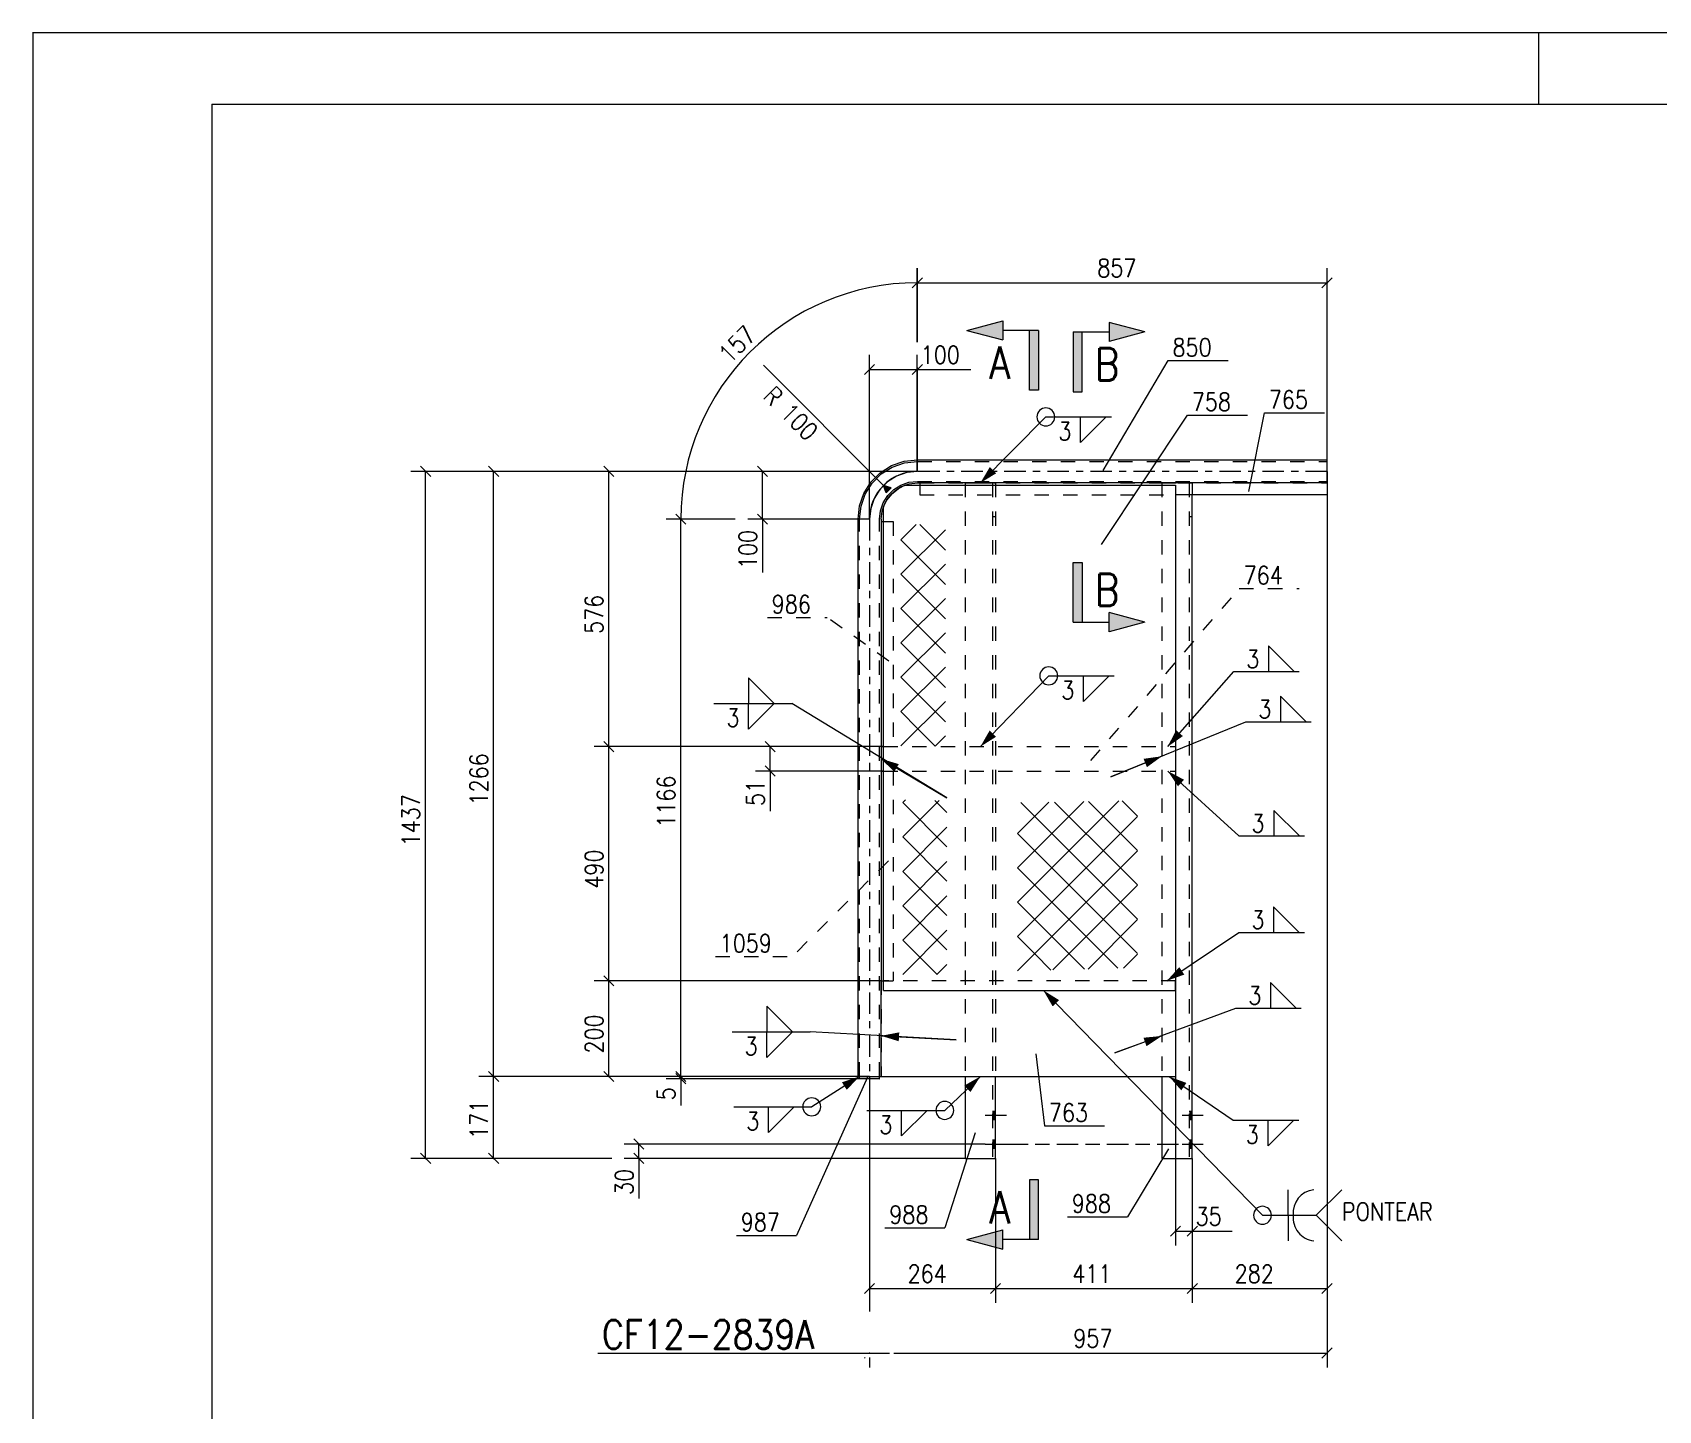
# Model space of a CAD drawing. Header units: millimetres. Extents: x 2 to 846, y 5 to 599.
# Drawn here: x 5 to 231.7, y 406.8 to 599 of the extents above; entities that cross this region are included whole.
import ezdxf

# ---------------------------------------------------------------- set-up
doc = ezdxf.new("R2010")
doc.units = ezdxf.units.MM
for name, pattern in [('XKITLINE00', [0]), ('XKITLINE02', [4, 2, -2]), ('XKITLINE03', [6, 3, -1, 1, -1]), ('XKITLINE06', [7, 3, -1, 2, -1])]:
    doc.linetypes.add(name, pattern=pattern)
for name, color, linetype, lineweight in [('Corte', 7, 'Continuous', 0), ('Cota', 4, 'Continuous', 0), ('Marca da peça', 2, 'Continuous', 0), ('Objeto gráfico', 3, 'Continuous', 0), ('Outro tipo de objeto', 7, 'Continuous', 0), ('Parafuso', 3, 'Continuous', 0), ('Peça', 2, 'Continuous', 0), ('Solda', 1, 'Continuous', 0), ('Texto', 7, 'Continuous', 0)]:
    doc.layers.add(name, color=color, linetype=linetype, lineweight=lineweight)
doc.styles.add('ROMANS', font='ROMANS__.TTF')
doc.styles.add('SIMPLEX', font='SIMPLEX_.TTF')

# ---------------------------------------------------------------- blocks, each defined once
blk = doc.blocks.new('*A1')
at = {"layer": 'Peça', "color": 4, "linetype": 'XKITLINE00', "lineweight": 0}
for p, q in [((121.91, 536.29), (123.22, 537.6)), ((123.22, 537.6), (124.79, 538.59)), ((124.79, 538.59), (126.54, 539.2)), ((126.54, 539.2), (128.39, 539.4)), ((128.39, 539.4), (185.51, 539.4)), ((185.51, 536.18), (185.51, 539.4)), ((120.93, 534.72), (121.91, 536.29)), ((125.23, 535.08), (126.19, 535.68)), ((126.19, 535.68), (127.26, 536.06)), ((127.26, 536.06), (128.39, 536.18)), ((128.39, 536.18), (128.72, 536.18)), ((120.11, 531.13), (120.32, 532.97)), ((120.32, 532.97), (120.93, 534.72)), ((123.46, 532.25), (123.83, 533.32)), ((123.83, 533.32), (124.43, 534.28)), ((124.43, 534.28), (125.23, 535.08)), ((120.11, 453.4), (120.11, 531.13)), ((123.33, 531.13), (123.46, 532.25)), ((123.33, 531.13), (123.33, 530.79)), ((120.11, 453.4), (123.33, 453.4))]:
    blk.add_line(p, q, dxfattribs=at)
at = {"layer": 'Peça', "color": 7, "linetype": 'XKITLINE02', "lineweight": 0}
for p, q in [((122.08, 536.15), (123.36, 537.43)), ((123.36, 537.43), (124.89, 538.39)), ((124.89, 538.39), (126.59, 538.99)), ((126.59, 538.99), (128.39, 539.19)), ((128.39, 539.19), (185.51, 539.19)), ((121.12, 534.63), (122.08, 536.15)), ((124.26, 534.42), (125.1, 535.25)), ((125.1, 535.25), (126.1, 535.88)), ((126.1, 535.88), (127.21, 536.27)), ((127.21, 536.27), (128.39, 536.4)), ((128.39, 536.4), (185.51, 536.4)), ((128.72, 536.18), (185.51, 536.18)), ((120.33, 531.13), (120.53, 532.92)), ((120.53, 532.92), (121.12, 534.63)), ((123.24, 532.3), (123.63, 533.42)), ((123.63, 533.42), (124.26, 534.42)), ((120.33, 453.4), (120.33, 531.13)), ((123.11, 531.13), (123.24, 532.3)), ((123.11, 453.4), (123.11, 531.13)), ((123.33, 530.79), (123.33, 453.4))]:
    blk.add_line(p, q, dxfattribs=at)
at = {"layer": 'Peça', "color": 7, "linetype": 'XKITLINE03', "lineweight": 0}
for p, q in [((126.9, 537.63), (125.49, 537.13)), ((128.39, 537.79), (126.9, 537.63)), ((185.51, 537.79), (128.39, 537.79)), ((123.17, 535.28), (122.38, 534.02)), ((124.23, 536.34), (123.17, 535.28)), ((125.49, 537.13), (124.23, 536.34)), ((122.38, 534.02), (121.89, 532.61)), ((121.89, 532.61), (121.72, 531.13)), ((121.72, 531.13), (121.72, 453.4))]:
    blk.add_line(p, q, dxfattribs=at)
blk = doc.blocks.new('*A2')
at = {"layer": 'Peça', "color": 7, "linetype": 'XKITLINE02', "lineweight": 0}
for p, q in [((135.05, 536.18), (139.29, 536.18)), ((135.05, 536.18), (135.05, 453.4)), ((138.86, 536.18), (138.86, 441.98)), ((139.29, 536.18), (139.29, 453.4)), ((138.86, 531.52), (139.29, 531.52))]:
    blk.add_line(p, q, dxfattribs=at)
at = {"layer": 'Peça', "color": 4, "linetype": 'XKITLINE00', "lineweight": 0}
for p, q in [((135.05, 453.4), (135.05, 441.98)), ((139.29, 441.98), (139.29, 453.4)), ((135.05, 441.98), (139.29, 441.98))]:
    blk.add_line(p, q, dxfattribs=at)
blk = doc.blocks.new('*A3')
at = {"layer": 'Peça', "color": 4, "linetype": 'XKITLINE00', "lineweight": 0}
for p, q in [((185.51, 536.18), (128.72, 536.18)), ((128.72, 536.18), (128.72, 535.85)), ((185.51, 536.18), (185.51, 534.52)), ((185.51, 534.52), (164.39, 534.52))]:
    blk.add_line(p, q, dxfattribs=at)
at = {"layer": 'Peça', "color": 7, "linetype": 'XKITLINE02', "lineweight": 0}
for p, q in [((128.72, 535.85), (128.72, 534.52)), ((128.72, 534.52), (164.39, 534.52))]:
    blk.add_line(p, q, dxfattribs=at)
blk = doc.blocks.new('*A4')
at = {"layer": 'Peça', "color": 4, "linetype": 'XKITLINE00', "lineweight": 0}
for p, q in [((123.33, 499.4), (123.66, 499.4)), ((123.33, 499.4), (123.33, 496)), ((123.33, 496), (123.66, 496))]:
    blk.add_line(p, q, dxfattribs=at)
at = {"layer": 'Peça', "color": 7, "linetype": 'XKITLINE02', "lineweight": 0}
for p, q in [((123.66, 499.4), (164.39, 499.4)), ((164.39, 499.4), (164.39, 496)), ((123.66, 496), (164.39, 496))]:
    blk.add_line(p, q, dxfattribs=at)
blk = doc.blocks.new('*A5')
at = {"layer": 'Peça', "color": 4, "linetype": 'XKITLINE00', "lineweight": 0}
for p, q in [((125.69, 535.37), (124.83, 534.68)), ((126.67, 535.85), (125.69, 535.37)), ((126.67, 535.85), (164.39, 535.85)), ((164.39, 535.85), (164.39, 465.4)), ((123.66, 532.84), (124.15, 533.83)), ((123.66, 465.4), (123.66, 532.84)), ((124.83, 534.68), (124.15, 533.83)), ((123.66, 465.4), (164.39, 465.4))]:
    blk.add_line(p, q, dxfattribs=at)
at = {"layer": 'Peça', "color": 7, "linetype": 'XKITLINE02', "lineweight": 0}
for p, q in [((124.83, 534.68), (125.69, 535.37)), ((124.15, 533.83), (124.83, 534.68))]:
    blk.add_line(p, q, dxfattribs=at)
blk = doc.blocks.new('*A6')
at = {"layer": 'Peça', "color": 4, "linetype": 'XKITLINE00', "lineweight": 0}
for p, q in [((123.33, 466.74), (123.66, 466.74)), ((123.33, 453.4), (123.33, 466.74)), ((164.39, 465.4), (164.39, 453.4)), ((123.33, 453.4), (164.39, 453.4))]:
    blk.add_line(p, q, dxfattribs=at)
at = {"layer": 'Peça', "color": 7, "linetype": 'XKITLINE02', "lineweight": 0}
for p, q in [((164.39, 466.74), (123.66, 466.74)), ((164.39, 465.4), (164.39, 466.74))]:
    blk.add_line(p, q, dxfattribs=at)
blk = doc.blocks.new('*A7')
at = {"layer": 'Peça', "color": 4, "linetype": 'XKITLINE00', "lineweight": 0}
for p, q in [((123.33, 530.79), (123.66, 530.79)), ((123.33, 530.79), (123.33, 499.4)), ((123.33, 499.4), (123.66, 499.4))]:
    blk.add_line(p, q, dxfattribs=at)
at = {"layer": 'Peça', "color": 7, "linetype": 'XKITLINE02', "lineweight": 0}
for p, q in [((123.66, 530.79), (125, 530.79)), ((125, 530.79), (125, 499.4)), ((123.66, 499.4), (125, 499.4))]:
    blk.add_line(p, q, dxfattribs=at)
blk = doc.blocks.new('*A8')
at = {"layer": 'Peça', "color": 4, "linetype": 'XKITLINE00', "lineweight": 0}
for p, q in [((123.33, 496), (123.66, 496)), ((123.33, 496), (123.33, 466.74)), ((123.33, 466.74), (123.66, 466.74))]:
    blk.add_line(p, q, dxfattribs=at)
at = {"layer": 'Peça', "color": 7, "linetype": 'XKITLINE02', "lineweight": 0}
for p, q in [((123.66, 496), (125, 496)), ((125, 496), (125, 466.74)), ((123.66, 466.74), (125, 466.74))]:
    blk.add_line(p, q, dxfattribs=at)
blk = doc.blocks.new('*A9')
at = {"layer": 'Peça', "color": 4, "linetype": 'XKITLINE00', "lineweight": 0}
for p, q in [((120.32, 453.09), (120.32, 453.4)), ((123.07, 453.09), (120.32, 453.09)), ((121.72, 453.4), (121.72, 453.09)), ((123.12, 453.09), (123.07, 453.09)), ((123.12, 453.09), (123.12, 453.4))]:
    blk.add_line(p, q, dxfattribs=at)
at = {"layer": 'Peça', "color": 7, "linetype": 'XKITLINE02', "lineweight": 0}
for p, q in [((120.32, 453.4), (123.12, 453.4)), ((123.07, 453.09), (123.12, 453.09))]:
    blk.add_line(p, q, dxfattribs=at)
blk = doc.blocks.new('*A10')
at = {"layer": 'Parafuso'}
for points in [[(166.72, 447.38), (166.3, 447.38), (166.3, 448.58), (166.72, 448.58)], [(166.72, 443.38), (166.3, 443.38), (166.3, 444.58), (166.72, 444.58)]]:
    blk.add_hatch(color=7, dxfattribs=at).paths.add_polyline_path(points, flags=17)
at = {"layer": 'Parafuso', "color": 7, "linetype": 'XKITLINE00', "lineweight": 0}
for p, q in [((165.29, 447.98), (168.26, 447.98)), ((166.3, 448.58), (166.72, 448.58)), ((166.3, 447.38), (166.72, 447.38)), ((166.3, 444.58), (166.72, 444.58)), ((165.29, 443.98), (168.26, 443.98)), ((166.3, 443.38), (166.72, 443.38))]:
    blk.add_line(p, q, dxfattribs=at)
blk = doc.blocks.new('*A11')
at = {"layer": 'Peça', "color": 7, "linetype": 'XKITLINE02', "lineweight": 0}
for p, q in [((162.49, 536.18), (166.72, 536.18)), ((162.49, 536.18), (162.49, 453.4)), ((166.3, 536.18), (166.3, 441.98)), ((166.72, 536.18), (166.72, 534.52)), ((166.3, 531.52), (166.72, 531.52))]:
    blk.add_line(p, q, dxfattribs=at)
at = {"layer": 'Peça', "color": 4, "linetype": 'XKITLINE00', "lineweight": 0}
for p, q in [((166.72, 441.98), (166.72, 534.52)), ((162.49, 453.4), (162.49, 441.98)), ((162.49, 441.98), (166.72, 441.98))]:
    blk.add_line(p, q, dxfattribs=at)
blk = doc.blocks.new('*A12')
at = {"layer": 'Parafuso'}
for points in [[(139.29, 447.38), (138.86, 447.38), (138.86, 448.58), (139.29, 448.58)], [(139.29, 443.38), (138.86, 443.38), (138.86, 444.58), (139.29, 444.58)]]:
    blk.add_hatch(color=7, dxfattribs=at).paths.add_polyline_path(points, flags=17)
at = {"layer": 'Parafuso', "color": 7, "linetype": 'XKITLINE00', "lineweight": 0}
for p, q in [((137.86, 447.98), (140.82, 447.98)), ((138.86, 448.58), (139.29, 448.58)), ((138.86, 447.38), (139.29, 447.38)), ((138.86, 444.58), (139.29, 444.58)), ((137.86, 443.98), (140.82, 443.98)), ((138.86, 443.38), (139.29, 443.38))]:
    blk.add_line(p, q, dxfattribs=at)
blk = doc.blocks.new('*A48')
at = {"layer": 'Objeto gráfico', "color": 7, "linetype": 'XKITLINE06', "lineweight": 0}
blk.add_line((140.82, 443.98), (165.29, 443.98), dxfattribs=at)
blk = doc.blocks.new('*A49')
at = {"layer": 'Objeto gráfico', "color": 2, "linetype": 'XKITLINE00', "lineweight": 0}
for p, q in [((126.08, 528.24), (128.24, 530.4)), ((126.08, 523.45), (132.29, 529.66)), ((132.29, 526.81), (128.72, 530.38)), ((132.29, 522.02), (126.08, 528.24)), ((126.08, 518.66), (132.29, 524.87)), ((132.29, 517.23), (126.08, 523.45)), ((126.08, 513.87), (132.29, 520.08)), ((132.29, 512.44), (126.08, 518.66)), ((126.08, 509.08), (132.29, 515.29)), ((132.29, 507.65), (126.08, 513.87)), ((126.08, 504.29), (132.29, 510.5)), ((130.87, 504.29), (126.08, 509.08)), ((126.08, 499.5), (132.29, 505.71)), ((128.47, 501.89), (126.08, 504.29)), ((132.29, 502.86), (130.87, 504.29)), ((130.89, 499.48), (128.47, 501.89)), ((126.08, 499.5), (126.08, 499.5)), ((126.08, 499.5), (126.08, 499.5)), ((126.08, 499.5), (126.08, 499.5)), ((130.85, 499.48), (132.29, 500.92))]:
    blk.add_line(p, q, dxfattribs=at)
blk = doc.blocks.new('*A50')
at = {"layer": 'Objeto gráfico', "color": 2, "linetype": 'XKITLINE00', "lineweight": 0}
for p, q in [((142.35, 477.7), (156.48, 491.82)), ((142.35, 482.48), (151.61, 491.74)), ((142.35, 487.27), (146.74, 491.66)), ((154.33, 480.09), (142.82, 491.6)), ((156.72, 482.48), (147.53, 491.68)), ((159.08, 484.91), (152.24, 491.75)), ((159.08, 489.7), (156.95, 491.83)), ((142.35, 472.91), (159.08, 489.64)), ((151.93, 477.7), (142.35, 487.27)), ((142.35, 468.12), (159.08, 484.85)), ((149.54, 475.3), (142.35, 482.48)), ((159.08, 480.12), (156.72, 482.48)), ((147.27, 468.25), (159.08, 480.06)), ((159.08, 475.33), (154.33, 480.09)), ((147.14, 472.91), (142.35, 477.7)), ((159.08, 470.54), (151.93, 477.7)), ((156.35, 468.49), (149.54, 475.3)), ((152.19, 468.38), (159.08, 475.27)), ((144.75, 470.51), (142.35, 472.91)), ((151.69, 468.36), (147.14, 472.91)), ((147.02, 468.24), (144.75, 470.51)), ((157.11, 468.51), (159.08, 470.48))]:
    blk.add_line(p, q, dxfattribs=at)
blk = doc.blocks.new('*A51')
at = {"layer": 'Objeto gráfico', "color": 2, "linetype": 'XKITLINE00', "lineweight": 0}
for p, q in [((126.34, 491.59), (126.71, 491.96)), ((126.34, 486.8), (131.44, 491.9)), ((132.51, 485.42), (126.34, 491.59)), ((132.51, 490.21), (130.81, 491.91)), ((126.34, 482.01), (132.51, 488.18)), ((132.51, 480.63), (126.34, 486.8)), ((126.34, 477.22), (132.51, 483.39)), ((132.51, 475.84), (126.34, 482.01)), ((126.34, 472.43), (132.51, 478.6)), ((131.13, 472.43), (126.34, 477.22)), ((126.34, 467.64), (132.51, 473.81)), ((128.73, 470.03), (126.34, 472.43)), ((132.51, 471.05), (131.13, 472.43)), ((131.15, 467.62), (128.73, 470.03)), ((131.11, 467.62), (132.51, 469.02))]:
    blk.add_line(p, q, dxfattribs=at)
blk = doc.blocks.new('*A64')
at = {"layer": 'Cota', "color": 7, "linetype": 'XKITLINE00', "lineweight": 0}
for p, q in [((164.39, 453.4), (164.39, 429.83)), ((166.72, 441.98), (166.72, 429.83)), ((165.09, 432.54), (163.68, 431.13)), ((164.39, 431.83), (166.72, 431.83)), ((167.43, 432.54), (166.01, 431.13)), ((166.72, 431.83), (172.3, 431.83)), ((166.72, 431.83), (172.3, 431.83))]:
    blk.add_line(p, q, dxfattribs=at)
at = {"layer": 'Cota', "color": 3}
for p in [(164.39, 431.83), (166.72, 431.83)]:
    blk.add_point(p, dxfattribs=at)
at = {"layer": 'Cota', "color": 3, "style": 'SIMPLEX', "width": 0.85}
blk.add_text('35', height=2.5, dxfattribs=at).set_placement((167.19, 432.63))
blk = doc.blocks.new('*A65')
at = {"layer": 'Cota', "color": 7, "linetype": 'XKITLINE00', "lineweight": 0}
for p, q in [((121.72, 453.4), (121.72, 421.83)), ((139.29, 441.98), (139.29, 421.83)), ((122.42, 424.54), (121.01, 423.13)), ((139.99, 424.54), (138.58, 423.13)), ((121.72, 423.83), (139.29, 423.83))]:
    blk.add_line(p, q, dxfattribs=at)
at = {"layer": 'Cota', "color": 3}
for p in [(121.72, 423.83), (139.29, 423.83)]:
    blk.add_point(p, dxfattribs=at)
at = {"layer": 'Cota', "color": 3, "style": 'SIMPLEX', "width": 0.85}
blk.add_text('264', height=2.5, dxfattribs=at).set_placement((127.02, 424.63))
blk = doc.blocks.new('*A66')
at = {"layer": 'Cota', "color": 7, "linetype": 'XKITLINE00', "lineweight": 0}
for p, q in [((185.51, 537.79), (185.51, 421.83)), ((166.72, 441.98), (166.72, 435.63)), ((166.72, 432.13), (166.72, 421.83)), ((167.43, 424.54), (166.01, 423.13)), ((186.22, 424.54), (184.8, 423.13)), ((166.72, 423.83), (185.51, 423.83))]:
    blk.add_line(p, q, dxfattribs=at)
at = {"layer": 'Cota', "color": 3}
for p in [(166.72, 423.83), (185.51, 423.83)]:
    blk.add_point(p, dxfattribs=at)
at = {"layer": 'Cota', "color": 3, "style": 'SIMPLEX', "width": 0.85}
blk.add_text('282', height=2.5, dxfattribs=at).set_placement((172.63, 424.63))
blk = doc.blocks.new('*A67')
at = {"layer": 'Cota', "color": 7, "linetype": 'XKITLINE00', "lineweight": 0}
for p, q in [((185.51, 537.79), (185.51, 412.82)), ((121.72, 453.4), (121.72, 420.62)), ((186.22, 415.53), (184.8, 414.12)), ((121.11, 414.22), (121.01, 414.12)), ((121.72, 414.22), (121.72, 412.82)), ((125.09, 414.82), (185.51, 414.82))]:
    blk.add_line(p, q, dxfattribs=at)
at = {"layer": 'Cota', "color": 3}
for p in [(121.72, 414.82), (185.51, 414.82)]:
    blk.add_point(p, dxfattribs=at)
at = {"layer": 'Cota', "color": 3, "style": 'SIMPLEX', "width": 0.85}
blk.add_text('957', height=2.5, dxfattribs=at).set_placement((150.13, 415.62))
blk = doc.blocks.new('*A68')
at = {"layer": 'Cota', "color": 7, "linetype": 'XKITLINE00', "lineweight": 0}
for p, q in [((88.85, 444.69), (90.26, 443.28)), ((137.86, 443.98), (87.51, 443.98)), ((88.85, 442.69), (90.26, 441.28)), ((89.56, 441.98), (89.56, 443.98)), ((135.05, 441.98), (87.51, 441.98)), ((89.56, 441.98), (89.56, 436.4)), ((89.56, 441.98), (89.56, 436.4))]:
    blk.add_line(p, q, dxfattribs=at)
at = {"layer": 'Cota', "color": 3}
for p in [(89.56, 443.98), (89.56, 441.98)]:
    blk.add_point(p, dxfattribs=at)
at = {"layer": 'Cota', "color": 3, "style": 'SIMPLEX', "width": 0.85}
blk.add_text('30', height=2.5, rotation=90.0002, dxfattribs=at).set_placement((88.76, 436.87))
blk = doc.blocks.new('*A69')
at = {"layer": 'Cota', "color": 7, "linetype": 'XKITLINE00', "lineweight": 0}
for p, q in [((128.39, 537.79), (83.31, 537.79)), ((84.65, 538.5), (86.06, 537.09)), ((85.36, 499.4), (85.36, 537.79)), ((123.66, 499.4), (83.31, 499.4)), ((84.65, 500.11), (86.06, 498.7))]:
    blk.add_line(p, q, dxfattribs=at)
at = {"layer": 'Cota', "color": 3}
for p in [(85.36, 537.79), (85.36, 499.4)]:
    blk.add_point(p, dxfattribs=at)
at = {"layer": 'Cota', "color": 3, "style": 'SIMPLEX', "width": 0.85}
blk.add_text('576', height=2.5, rotation=90.0002, dxfattribs=at).set_placement((84.56, 515.12))
blk = doc.blocks.new('*A70')
at = {"layer": 'Cota', "color": 7, "linetype": 'XKITLINE00', "lineweight": 0}
for p, q in [((123.66, 499.4), (83.31, 499.4)), ((84.65, 500.11), (86.06, 498.7)), ((85.36, 466.74), (85.36, 499.4)), ((84.65, 467.45), (86.06, 466.03)), ((123.33, 466.74), (83.31, 466.74))]:
    blk.add_line(p, q, dxfattribs=at)
at = {"layer": 'Cota', "color": 3}
for p in [(85.36, 499.4), (85.36, 466.74)]:
    blk.add_point(p, dxfattribs=at)
at = {"layer": 'Cota', "color": 3, "style": 'SIMPLEX', "width": 0.85}
blk.add_text('490', height=2.5, rotation=90.0002, dxfattribs=at).set_placement((84.56, 479.59))
blk = doc.blocks.new('*A71')
at = {"layer": 'Cota', "color": 7, "linetype": 'XKITLINE00', "lineweight": 0}
for p, q in [((84.65, 467.45), (86.06, 466.03)), ((123.33, 466.74), (83.31, 466.74)), ((85.36, 453.4), (85.36, 466.74)), ((84.65, 454.11), (86.06, 452.7)), ((121.72, 453.4), (83.31, 453.4))]:
    blk.add_line(p, q, dxfattribs=at)
at = {"layer": 'Cota', "color": 3}
for p in [(85.36, 466.74), (85.36, 453.4)]:
    blk.add_point(p, dxfattribs=at)
at = {"layer": 'Cota', "color": 3, "style": 'SIMPLEX', "width": 0.85}
blk.add_text('200', height=2.5, rotation=90.0002, dxfattribs=at).set_placement((84.56, 456.59))
blk = doc.blocks.new('*A72')
at = {"layer": 'Cota', "color": 7, "linetype": 'XKITLINE00', "lineweight": 0}
for p, q in [((128.39, 537.79), (67.25, 537.79)), ((68.59, 538.5), (70.01, 537.09)), ((69.3, 453.4), (69.3, 537.79)), ((68.59, 454.11), (70.01, 452.7)), ((121.72, 453.4), (67.25, 453.4))]:
    blk.add_line(p, q, dxfattribs=at)
at = {"layer": 'Cota', "color": 3}
for p in [(69.3, 537.79), (69.3, 453.4)]:
    blk.add_point(p, dxfattribs=at)
at = {"layer": 'Cota', "color": 3, "style": 'SIMPLEX', "width": 0.85}
blk.add_text('1266', height=2.5, rotation=90.0002, dxfattribs=at).set_placement((68.5, 491.19))
blk = doc.blocks.new('*A73')
at = {"layer": 'Cota', "color": 7, "linetype": 'XKITLINE00', "lineweight": 0}
for p, q in [((68.59, 454.11), (70.01, 452.7)), ((121.72, 453.4), (67.25, 453.4)), ((69.3, 441.98), (69.3, 453.4)), ((68.59, 442.69), (70.01, 441.28)), ((85.76, 441.98), (67.25, 441.98)), ((135.05, 441.98), (89.26, 441.98))]:
    blk.add_line(p, q, dxfattribs=at)
at = {"layer": 'Cota', "color": 3}
for p in [(69.3, 453.4), (69.3, 441.98)]:
    blk.add_point(p, dxfattribs=at)
at = {"layer": 'Cota', "color": 3, "style": 'SIMPLEX', "width": 0.85}
blk.add_text('171', height=2.5, rotation=90.0002, dxfattribs=at).set_placement((68.5, 444.68))
blk = doc.blocks.new('*A74')
at = {"layer": 'Cota', "color": 7, "linetype": 'XKITLINE00', "lineweight": 0}
for p, q in [((128.39, 537.79), (57.76, 537.79)), ((59.1, 538.5), (60.52, 537.09)), ((59.81, 441.98), (59.81, 537.79)), ((59.1, 442.69), (60.52, 441.28)), ((85.76, 441.98), (57.76, 441.98)), ((135.05, 441.98), (89.26, 441.98))]:
    blk.add_line(p, q, dxfattribs=at)
at = {"layer": 'Cota', "color": 3}
for p in [(59.81, 537.79), (59.81, 441.98)]:
    blk.add_point(p, dxfattribs=at)
at = {"layer": 'Cota', "color": 3, "style": 'SIMPLEX', "width": 0.85}
blk.add_text('1437', height=2.5, rotation=90.0002, dxfattribs=at).set_placement((59.01, 485.48))
blk = doc.blocks.new('*A75')
at = {"layer": 'Cota', "color": 7, "linetype": 'XKITLINE00', "lineweight": 0}
for p, q in [((129.09, 564.81), (127.68, 563.4)), ((128.39, 555.8), (128.39, 566.15)), ((186.22, 564.81), (184.8, 563.4)), ((185.51, 537.79), (185.51, 566.15)), ((128.39, 564.1), (185.51, 564.1)), ((128.39, 537.79), (128.39, 552.3))]:
    blk.add_line(p, q, dxfattribs=at)
at = {"layer": 'Cota', "color": 3}
for p in [(128.39, 564.1), (185.51, 564.1)]:
    blk.add_point(p, dxfattribs=at)
at = {"layer": 'Cota', "color": 3, "style": 'SIMPLEX', "width": 0.85}
blk.add_text('857', height=2.5, dxfattribs=at).set_placement((153.47, 564.9))
blk = doc.blocks.new('*A76')
at = {"layer": 'Corte'}
for points in [[(135.29, 557.46), (140.29, 558.8), (140.29, 556.12)], [(144.04, 557.46), (145.29, 557.46), (145.29, 549.13)], [(144.04, 549.13), (144.04, 557.46), (145.29, 549.13)], [(144.04, 439), (145.29, 439), (145.29, 430.66)], [(144.04, 430.66), (144.04, 439), (145.29, 430.66)], [(135.29, 430.66), (140.29, 432), (140.29, 429.32)]]:
    blk.add_hatch(color=6, dxfattribs=at).paths.add_polyline_path(points, flags=17)
at = {"layer": 'Corte', "color": 6, "linetype": 'XKITLINE00', "lineweight": 0}
for p, q in [((135.29, 557.46), (140.29, 558.8)), ((140.29, 558.8), (140.29, 556.12)), ((135.29, 557.46), (140.29, 556.12)), ((145.29, 557.46), (140.29, 557.46)), ((144.04, 549.13), (144.04, 557.46)), ((145.29, 557.46), (145.29, 549.13)), ((145.29, 549.13), (144.04, 549.13)), ((144.04, 439), (144.04, 430.66)), ((145.29, 439), (144.04, 439)), ((145.29, 430.66), (145.29, 439)), ((135.29, 430.66), (140.29, 432)), ((140.29, 429.32), (140.29, 432)), ((135.29, 430.66), (140.29, 429.32)), ((145.29, 430.66), (140.29, 430.66))]:
    blk.add_line(p, q, dxfattribs=at)
at = {"layer": 'Corte', "color": 4, "style": 'ROMANS', "width": 0.85}
for p in [(138.41, 550.71), (138.41, 432.91)]:
    blk.add_text('A', height=4.5, dxfattribs=at).set_placement(p)
blk = doc.blocks.new('*A77')
at = {"layer": 'Corte'}
for points in [[(160.11, 557.24), (155.11, 555.9), (155.11, 558.58)], [(151.36, 548.91), (150.11, 548.91), (150.11, 557.24)], [(151.36, 557.24), (151.36, 548.91), (150.11, 557.24)], [(151.36, 516.77), (150.11, 516.77), (150.11, 525.1)], [(151.36, 525.1), (151.36, 516.77), (150.11, 525.1)], [(160.11, 516.77), (155.11, 515.43), (155.11, 518.11)]]:
    blk.add_hatch(color=6, dxfattribs=at).paths.add_polyline_path(points, flags=17)
at = {"layer": 'Corte', "color": 6, "linetype": 'XKITLINE00', "lineweight": 0}
for p, q in [((160.11, 557.24), (155.11, 558.58)), ((155.11, 558.58), (155.11, 555.9)), ((150.11, 557.24), (155.11, 557.24)), ((150.11, 557.24), (150.11, 548.91)), ((151.36, 548.91), (151.36, 557.24)), ((160.11, 557.24), (155.11, 555.9)), ((150.11, 548.91), (151.36, 548.91)), ((150.11, 516.77), (150.11, 525.1)), ((150.11, 525.1), (151.36, 525.1)), ((151.36, 525.1), (151.36, 516.77)), ((160.11, 516.77), (155.11, 518.11)), ((155.11, 515.43), (155.11, 518.11)), ((150.11, 516.77), (155.11, 516.77)), ((160.11, 516.77), (155.11, 515.43))]:
    blk.add_line(p, q, dxfattribs=at)
at = {"layer": 'Corte', "color": 4, "style": 'ROMANS', "width": 0.85}
for p in [(153.11, 550.49), (153.11, 519.02)]:
    blk.add_text('B', height=4.5, dxfattribs=at).set_placement(p)
blk = doc.blocks.new('*A78')
at = {"layer": 'Texto', "color": 4, "linetype": 'XKITLINE00', "lineweight": 0}
blk.add_line((83.81, 414.82), (124.49, 414.82), dxfattribs=at)
at = {"layer": 'Texto', "color": 4, "style": 'ROMANS', "width": 0.85}
blk.add_text('CF12-2839A', height=4, dxfattribs=at).set_placement((84.41, 415.42))
blk = doc.blocks.new('*A79')
at = {"layer": 'Solda'}
blk.add_hatch(color=7, dxfattribs=at).paths.add_polyline_path([(163.31, 496), (165.57, 494.78), (164.73, 493.86)], flags=17)
at = {"layer": 'Solda', "color": 7, "linetype": 'XKITLINE00', "lineweight": 0}
for p, q in [((163.31, 496), (173.23, 486.94)), ((173.23, 486.94), (182.36, 486.94))]:
    blk.add_line(p, q, dxfattribs=at)
at = {"layer": 'Solda', "color": 3, "linetype": 'XKITLINE00', "lineweight": 0}
for p, q in [((181.65, 486.94), (178.08, 490.51)), ((178.08, 490.51), (178.08, 486.94)), ((178.08, 486.94), (181.65, 486.94))]:
    blk.add_line(p, q, dxfattribs=at)
at = {"layer": 'Solda', "color": 3, "style": 'ROMANS', "width": 0.85}
blk.add_text('3', height=2.5, dxfattribs=at).set_placement((174.98, 487.44))
blk = doc.blocks.new('*A80')
at = {"layer": 'Solda'}
blk.add_hatch(color=7, dxfattribs=at).paths.add_polyline_path([(163.29, 499.4), (164.47, 501.7), (165.41, 500.87)], flags=17)
at = {"layer": 'Solda', "color": 3, "linetype": 'XKITLINE00', "lineweight": 0}
for p, q in [((180.92, 509.88), (177.35, 513.45)), ((177.35, 513.45), (177.35, 509.88)), ((177.35, 509.88), (180.92, 509.88))]:
    blk.add_line(p, q, dxfattribs=at)
at = {"layer": 'Solda', "color": 7, "linetype": 'XKITLINE00', "lineweight": 0}
for p, q in [((163.29, 499.4), (172.5, 509.88)), ((172.5, 509.88), (181.63, 509.88))]:
    blk.add_line(p, q, dxfattribs=at)
at = {"layer": 'Solda', "color": 3, "style": 'ROMANS', "width": 0.85}
blk.add_text('3', height=2.5, dxfattribs=at).set_placement((174.25, 510.38))
blk = doc.blocks.new('*A81')
at = {"layer": 'Solda'}
blk.add_hatch(color=7, dxfattribs=at).paths.add_polyline_path([(162.49, 498.06), (160.4, 496.54), (159.93, 497.7)], flags=17)
at = {"layer": 'Solda', "color": 3, "linetype": 'XKITLINE00', "lineweight": 0}
for p, q in [((182.6, 502.88), (179.02, 506.45)), ((179.02, 506.45), (179.02, 502.88)), ((179.02, 502.88), (182.6, 502.88))]:
    blk.add_line(p, q, dxfattribs=at)
at = {"layer": 'Solda', "color": 7, "linetype": 'XKITLINE00', "lineweight": 0}
for p, q in [((155.35, 495.17), (174.17, 502.88)), ((174.17, 502.88), (183.31, 502.88)), ((162.49, 498.06), (155.35, 495.17))]:
    blk.add_line(p, q, dxfattribs=at)
at = {"layer": 'Solda', "color": 3, "style": 'ROMANS', "width": 0.85}
blk.add_text('3', height=2.5, dxfattribs=at).set_placement((175.92, 503.38))
blk = doc.blocks.new('*A82')
at = {"layer": 'Solda'}
blk.add_hatch(color=7, dxfattribs=at).paths.add_polyline_path([(163.48, 453.39), (165.9, 452.5), (165.19, 451.46)], flags=17)
at = {"layer": 'Solda', "color": 7, "linetype": 'XKITLINE00', "lineweight": 0}
for p, q in [((163.48, 453.39), (172.44, 447.29)), ((172.44, 447.29), (181.57, 447.29))]:
    blk.add_line(p, q, dxfattribs=at)
at = {"layer": 'Solda', "color": 3, "linetype": 'XKITLINE00', "lineweight": 0}
for p, q in [((177.29, 447.29), (180.86, 447.29)), ((180.86, 447.29), (177.29, 443.72)), ((177.29, 443.72), (177.29, 447.29))]:
    blk.add_line(p, q, dxfattribs=at)
at = {"layer": 'Solda', "color": 3, "style": 'ROMANS', "width": 0.85}
blk.add_text('3', height=2.5, dxfattribs=at).set_placement((174.19, 444.04))
blk = doc.blocks.new('*A83')
at = {"layer": 'Solda'}
blk.add_hatch(color=7, dxfattribs=at).paths.add_polyline_path([(162.49, 459.05), (160.34, 457.62), (159.92, 458.8)], flags=17)
at = {"layer": 'Solda', "color": 3, "linetype": 'XKITLINE00', "lineweight": 0}
for p, q in [((181.21, 462.94), (177.63, 466.51)), ((177.63, 466.51), (177.63, 462.94)), ((177.63, 462.94), (181.21, 462.94))]:
    blk.add_line(p, q, dxfattribs=at)
at = {"layer": 'Solda', "color": 7, "linetype": 'XKITLINE00', "lineweight": 0}
for p, q in [((155.94, 456.71), (172.78, 462.94)), ((172.78, 462.94), (181.92, 462.94)), ((162.49, 459.05), (155.94, 456.71))]:
    blk.add_line(p, q, dxfattribs=at)
at = {"layer": 'Solda', "color": 3, "style": 'ROMANS', "width": 0.85}
blk.add_text('3', height=2.5, dxfattribs=at).set_placement((174.53, 463.44))
blk = doc.blocks.new('*A84')
at = {"layer": 'Solda'}
blk.add_hatch(color=7, dxfattribs=at).paths.add_polyline_path([(163.18, 466.74), (164.91, 468.65), (165.61, 467.61)], flags=17)
at = {"layer": 'Solda', "color": 3, "linetype": 'XKITLINE00', "lineweight": 0}
for p, q in [((181.64, 473.49), (178.07, 477.06)), ((178.07, 477.06), (178.07, 473.49)), ((178.07, 473.49), (181.64, 473.49))]:
    blk.add_line(p, q, dxfattribs=at)
at = {"layer": 'Solda', "color": 7, "linetype": 'XKITLINE00', "lineweight": 0}
for p, q in [((163.18, 466.74), (173.22, 473.49)), ((173.22, 473.49), (182.36, 473.49))]:
    blk.add_line(p, q, dxfattribs=at)
at = {"layer": 'Solda', "color": 3, "style": 'ROMANS', "width": 0.85}
blk.add_text('3', height=2.5, dxfattribs=at).set_placement((174.97, 473.99))
blk = doc.blocks.new('*A85')
at = {"layer": 'Solda'}
blk.add_hatch(color=7, dxfattribs=at).paths.add_polyline_path([(145.96, 465.4), (148.15, 464.05), (147.25, 463.18)], flags=17)
at = {"layer": 'Solda', "color": 7, "linetype": 'XKITLINE00', "lineweight": 0}
for p, q in [((145.96, 465.4), (176.51, 434.04)), ((176.51, 434.04), (184.01, 434.04))]:
    blk.add_line(p, q, dxfattribs=at)
at = {"layer": 'Solda', "color": 3, "linetype": 'XKITLINE00', "lineweight": 0}
for p, q in [((180.08, 434.04), (180.08, 437.61)), ((184.01, 434.04), (187.58, 437.61)), ((180.08, 434.04), (180.08, 430.47)), ((184.01, 434.04), (187.58, 430.47))]:
    blk.add_line(p, q, dxfattribs=at)
for centre, radius, start, end in [((184.01, 434.39), 3.23, 96.3402, 186.3402), ((176.51, 434.04), 1.25, 90, 270), ((176.51, 434.04), 1.25, 270, 90), ((184.01, 433.68), 3.23, 173.6598, 263.6598)]:
    blk.add_arc(centre, radius, start, end, dxfattribs=at)
at = {"layer": 'Solda', "color": 3, "style": 'ROMANS', "width": 0.85}
blk.add_text('PONTEAR', height=2.5, dxfattribs=at).set_placement((187.58, 433.29))
blk = doc.blocks.new('*A86')
at = {"layer": 'Solda'}
blk.add_hatch(color=7, dxfattribs=at).paths.add_polyline_path([(137.17, 499.4), (138.46, 501.64), (139.35, 500.77)], flags=17)
at = {"layer": 'Solda', "color": 7, "linetype": 'XKITLINE00', "lineweight": 0}
for p, q in [((137.17, 499.4), (146.71, 509.28)), ((146.71, 509.28), (155.85, 509.28))]:
    blk.add_line(p, q, dxfattribs=at)
at = {"layer": 'Solda', "color": 3, "linetype": 'XKITLINE00', "lineweight": 0}
for p, q in [((151.56, 509.28), (155.13, 509.28)), ((155.13, 509.28), (151.56, 505.71)), ((151.56, 505.71), (151.56, 509.28))]:
    blk.add_line(p, q, dxfattribs=at)
for start, end in [(90, 270), (270, 90)]:
    blk.add_arc((146.71, 509.28), 1.25, start, end, dxfattribs=at)
at = {"layer": 'Solda', "color": 3, "style": 'ROMANS', "width": 0.85}
blk.add_text('3', height=2.5, dxfattribs=at).set_placement((148.46, 506.03))
blk = doc.blocks.new('*A87')
at = {"layer": 'Solda'}
blk.add_hatch(color=7, dxfattribs=at).paths.add_polyline_path([(137.17, 536.18), (138.49, 538.4), (139.37, 537.52)], flags=17)
at = {"layer": 'Solda', "color": 7, "linetype": 'XKITLINE00', "lineweight": 0}
for p, q in [((137.17, 536.18), (146.3, 545.39)), ((146.3, 545.39), (155.44, 545.39))]:
    blk.add_line(p, q, dxfattribs=at)
at = {"layer": 'Solda', "color": 3, "linetype": 'XKITLINE00', "lineweight": 0}
for p, q in [((151.15, 545.39), (154.72, 545.39)), ((154.72, 545.39), (151.15, 541.82)), ((151.15, 541.82), (151.15, 545.39))]:
    blk.add_line(p, q, dxfattribs=at)
for start, end in [(90, 270), (270, 90)]:
    blk.add_arc((146.3, 545.39), 1.25, start, end, dxfattribs=at)
at = {"layer": 'Solda', "color": 3, "style": 'ROMANS', "width": 0.85}
blk.add_text('3', height=2.5, dxfattribs=at).set_placement((148.05, 542.14))
blk = doc.blocks.new('*A88')
at = {"layer": 'Solda'}
blk.add_hatch(color=7, dxfattribs=at).paths.add_polyline_path([(123.33, 497.7), (125.8, 496.96), (125.16, 495.89)], flags=17)
at = {"layer": 'Solda', "color": 3, "linetype": 'XKITLINE00', "lineweight": 0}
for p, q in [((108.44, 505.43), (104.86, 509)), ((104.86, 509), (104.86, 505.43)), ((104.86, 505.43), (108.44, 505.43)), ((104.86, 505.43), (108.44, 505.43)), ((108.44, 505.43), (104.86, 501.86)), ((104.86, 501.86), (104.86, 505.43))]:
    blk.add_line(p, q, dxfattribs=at)
at = {"layer": 'Solda', "color": 7, "linetype": 'XKITLINE00', "lineweight": 0}
for p, q in [((100.02, 505.43), (110.9, 505.43)), ((132.48, 492.25), (110.9, 505.43)), ((123.33, 497.7), (132.48, 492.25))]:
    blk.add_line(p, q, dxfattribs=at)
at = {"layer": 'Solda', "color": 3, "style": 'ROMANS', "width": 0.85}
blk.add_text('3', height=2.5, dxfattribs=at).set_placement((101.77, 502.18))
blk = doc.blocks.new('*A89')
at = {"layer": 'Solda'}
blk.add_hatch(color=7, dxfattribs=at).paths.add_polyline_path([(120.32, 453.4), (118.54, 451.54), (117.87, 452.59)], flags=17)
at = {"layer": 'Solda', "color": 7, "linetype": 'XKITLINE00', "lineweight": 0}
for p in [(120.32, 453.4), (102.78, 449.17)]:
    blk.add_line(p, (113.66, 449.17), dxfattribs=at)
at = {"layer": 'Solda', "color": 3, "linetype": 'XKITLINE00', "lineweight": 0}
for p, q in [((107.63, 449.17), (111.2, 449.17)), ((111.2, 449.17), (107.63, 445.6)), ((107.63, 445.6), (107.63, 449.17))]:
    blk.add_line(p, q, dxfattribs=at)
for start, end in [(90, 270), (270, 90)]:
    blk.add_arc((113.66, 449.17), 1.25, start, end, dxfattribs=at)
at = {"layer": 'Solda', "color": 3, "style": 'ROMANS', "width": 0.85}
blk.add_text('3', height=2.5, dxfattribs=at).set_placement((104.53, 445.92))
blk = doc.blocks.new('*A90')
at = {"layer": 'Solda'}
blk.add_hatch(color=7, dxfattribs=at).paths.add_polyline_path([(137.17, 453.4), (135.79, 451.23), (134.93, 452.13)], flags=17)
at = {"layer": 'Solda', "color": 7, "linetype": 'XKITLINE00', "lineweight": 0}
for p in [(137.17, 453.4), (121.32, 448.67)]:
    blk.add_line(p, (132.21, 448.67), dxfattribs=at)
at = {"layer": 'Solda', "color": 3, "linetype": 'XKITLINE00', "lineweight": 0}
for p, q in [((126.17, 448.67), (129.74, 448.67)), ((129.74, 448.67), (126.17, 445.1)), ((126.17, 445.1), (126.17, 448.67))]:
    blk.add_line(p, q, dxfattribs=at)
for start, end in [(90, 270), (270, 90)]:
    blk.add_arc((132.21, 448.67), 1.25, start, end, dxfattribs=at)
at = {"layer": 'Solda', "color": 3, "style": 'ROMANS', "width": 0.85}
blk.add_text('3', height=2.5, dxfattribs=at).set_placement((123.07, 445.42))
blk = doc.blocks.new('*A91')
at = {"layer": 'Solda'}
blk.add_hatch(color=7, dxfattribs=at).paths.add_polyline_path([(123.33, 459.07), (125.86, 459.55), (125.79, 458.31)], flags=17)
at = {"layer": 'Solda', "color": 3, "linetype": 'XKITLINE00', "lineweight": 0}
for p, q in [((110.97, 459.64), (107.4, 463.21)), ((107.4, 463.21), (107.4, 459.64)), ((107.4, 459.64), (110.97, 459.64)), ((107.4, 459.64), (110.97, 459.64)), ((110.97, 459.64), (107.4, 456.06)), ((107.4, 456.06), (107.4, 459.64))]:
    blk.add_line(p, q, dxfattribs=at)
at = {"layer": 'Solda', "color": 7, "linetype": 'XKITLINE00', "lineweight": 0}
for p, q in [((102.55, 459.64), (113.43, 459.64)), ((133.78, 458.49), (113.43, 459.64)), ((123.33, 459.07), (133.78, 458.49))]:
    blk.add_line(p, q, dxfattribs=at)
at = {"layer": 'Solda', "color": 3, "style": 'ROMANS', "width": 0.85}
blk.add_text('3', height=2.5, dxfattribs=at).set_placement((104.3, 456.39))
blk = doc.blocks.new('*A92')
at = {"layer": 'Marca da peça', "color": 7, "linetype": 'XKITLINE00', "lineweight": 0}
for p, q in [((154.3, 537.92), (163.36, 553.24)), ((163.36, 553.24), (171.72, 553.24))]:
    blk.add_line(p, q, dxfattribs=at)
at = {"layer": 'Marca da peça', "color": 4, "style": 'ROMANS', "width": 0.85}
blk.add_text('850', height=2.5, dxfattribs=at).set_placement((163.96, 553.84))
blk = doc.blocks.new('*A93')
at = {"layer": 'Marca da peça', "color": 7, "linetype": 'XKITLINE00', "lineweight": 0}
for p in [(136.46, 445.55), (123.87, 432.27)]:
    blk.add_line(p, (132.22, 432.27), dxfattribs=at)
at = {"layer": 'Marca da peça', "color": 4, "style": 'ROMANS', "width": 0.85}
blk.add_text('988', height=2.5, dxfattribs=at).set_placement((124.47, 432.87))
blk = doc.blocks.new('*A94')
at = {"layer": 'Marca da peça', "color": 7, "linetype": 'XKITLINE00', "lineweight": 0}
for p, q in [((174.63, 534.97), (176.79, 545.96)), ((176.79, 545.96), (185.15, 545.96))]:
    blk.add_line(p, q, dxfattribs=at)
at = {"layer": 'Marca da peça', "color": 4, "style": 'ROMANS', "width": 0.85}
blk.add_text('765', height=2.5, dxfattribs=at).set_placement((177.39, 546.56))
blk = doc.blocks.new('*A95')
at = {"layer": 'Marca da peça', "color": 7, "linetype": 'XKITLINE02', "lineweight": 0}
for p, q in [((152.58, 497.45), (173.28, 521.45)), ((173.28, 521.45), (181.64, 521.45))]:
    blk.add_line(p, q, dxfattribs=at)
at = {"layer": 'Marca da peça', "color": 4, "style": 'ROMANS', "width": 0.85}
blk.add_text('764', height=2.5, dxfattribs=at).set_placement((173.88, 522.05))
blk = doc.blocks.new('*A96')
at = {"layer": 'Marca da peça', "color": 7, "linetype": 'XKITLINE00', "lineweight": 0}
for p, q in [((154.06, 527.6), (166.05, 545.64)), ((166.05, 545.64), (174.41, 545.64))]:
    blk.add_line(p, q, dxfattribs=at)
at = {"layer": 'Marca da peça', "color": 4, "style": 'ROMANS', "width": 0.85}
blk.add_text('758', height=2.5, dxfattribs=at).set_placement((166.65, 546.24))
blk = doc.blocks.new('*A97')
at = {"layer": 'Marca da peça', "color": 7, "linetype": 'XKITLINE00', "lineweight": 0}
for p, q in [((144.91, 456.54), (146.12, 446.51)), ((146.12, 446.51), (154.47, 446.51))]:
    blk.add_line(p, q, dxfattribs=at)
at = {"layer": 'Marca da peça', "color": 4, "style": 'ROMANS', "width": 0.85}
blk.add_text('763', height=2.5, dxfattribs=at).set_placement((146.72, 447.11))
blk = doc.blocks.new('*A98')
at = {"layer": 'Marca da peça', "color": 7, "linetype": 'XKITLINE02', "lineweight": 0}
for p in [(107.47, 517.41), (124.43, 511.33)]:
    blk.add_line(p, (115.83, 517.41), dxfattribs=at)
at = {"layer": 'Marca da peça', "color": 4, "style": 'ROMANS', "width": 0.85}
blk.add_text('986', height=2.5, dxfattribs=at).set_placement((108.07, 518.01))
blk = doc.blocks.new('*A99')
at = {"layer": 'Marca da peça', "color": 7, "linetype": 'XKITLINE02', "lineweight": 0}
for p in [(124.38, 483.49), (100.22, 470.13)]:
    blk.add_line(p, (110.96, 470.13), dxfattribs=at)
at = {"layer": 'Marca da peça', "color": 4, "style": 'ROMANS', "width": 0.85}
blk.add_text('1059', height=2.5, dxfattribs=at).set_placement((100.82, 470.73))
blk = doc.blocks.new('*A100')
at = {"layer": 'Marca da peça', "color": 7, "linetype": 'XKITLINE00', "lineweight": 0}
for p in [(121.44, 453.29), (103.16, 431.24)]:
    blk.add_line(p, (111.52, 431.24), dxfattribs=at)
at = {"layer": 'Marca da peça', "color": 4, "style": 'ROMANS', "width": 0.85}
blk.add_text('987', height=2.5, dxfattribs=at).set_placement((103.76, 431.84))
blk = doc.blocks.new('*A101')
at = {"layer": 'Marca da peça', "color": 7, "linetype": 'XKITLINE00', "lineweight": 0}
for p in [(163.42, 443.32), (149.32, 433.82)]:
    blk.add_line(p, (157.67, 433.82), dxfattribs=at)
at = {"layer": 'Marca da peça', "color": 4, "style": 'ROMANS', "width": 0.85}
blk.add_text('988', height=2.5, dxfattribs=at).set_placement((149.92, 434.42))
blk = doc.blocks.new('*A102')
at = {"layer": 'Cota', "color": 7, "linetype": 'XKITLINE00', "lineweight": 0}
for p, q in [((139.29, 441.98), (139.29, 421.83)), ((166.72, 441.98), (166.72, 435.63)), ((166.72, 432.13), (166.72, 421.83)), ((139.99, 424.54), (138.58, 423.13)), ((167.43, 424.54), (166.01, 423.13)), ((139.29, 423.83), (166.72, 423.83))]:
    blk.add_line(p, q, dxfattribs=at)
at = {"layer": 'Cota', "color": 3}
for p in [(139.29, 423.83), (166.72, 423.83)]:
    blk.add_point(p, dxfattribs=at)
at = {"layer": 'Cota', "color": 3, "style": 'SIMPLEX', "width": 0.85}
blk.add_text('411', height=2.5, dxfattribs=at).set_placement((149.99, 424.63))
blk = doc.blocks.new('*A103')
at = {"layer": 'Cota', "color": 7, "linetype": 'XKITLINE00', "lineweight": 0}
for p, q in [((123.33, 499.4), (105.81, 499.4)), ((107.15, 500.11), (108.56, 498.7)), ((107.86, 496), (107.86, 499.4)), ((107.15, 496.71), (108.56, 495.3)), ((123.66, 496), (105.81, 496)), ((107.86, 496), (107.86, 490.42)), ((107.86, 496), (107.86, 490.42))]:
    blk.add_line(p, q, dxfattribs=at)
at = {"layer": 'Cota', "color": 3}
for p in [(107.86, 499.4), (107.86, 496)]:
    blk.add_point(p, dxfattribs=at)
at = {"layer": 'Cota', "color": 3, "style": 'SIMPLEX', "width": 0.85}
blk.add_text('51', height=2.5, rotation=90.0002, dxfattribs=at).set_placement((107.06, 491.12))
blk = doc.blocks.new('*A104')
at = {"layer": 'Cota', "color": 7, "linetype": 'XKITLINE00', "lineweight": 0}
for p, q in [((129.09, 564.8), (127.67, 563.39)), ((128.38, 555.8), (128.38, 566.14)), ((128.38, 537.79), (128.38, 552.3)), ((103, 531.13), (93.36, 531.13)), ((94.71, 531.83), (96.12, 530.42)), ((121.71, 531.13), (106.5, 531.13))]:
    blk.add_line(p, q, dxfattribs=at)
blk.add_arc((128.38, 531.13), 32.97, 90, 180, dxfattribs=at)
at = {"layer": 'Cota', "color": 7}
for p in [(128.38, 564.09), (95.41, 531.13)]:
    blk.add_point(p, dxfattribs=at)
at = {"layer": 'Cota', "color": 3, "style": 'SIMPLEX', "width": 0.85}
blk.add_text('157', height=2.5, rotation=45.0001, dxfattribs=at).set_placement((102.21, 552.71))
blk = doc.blocks.new('*A105')
at = {"layer": 'Cota'}
blk.add_hatch(color=7, dxfattribs=at).paths.add_polyline_path([(124.02, 534.78), (123.67, 535.84), (124.72, 535.48)], flags=17)
at = {"layer": 'Cota', "color": 7, "linetype": 'XKITLINE00', "lineweight": 0}
for p, q in [((123.67, 535.84), (106.92, 552.59)), ((124.72, 535.48), (123.67, 535.84)), ((124.02, 534.78), (123.67, 535.84)), ((124.72, 535.48), (124.02, 534.78))]:
    blk.add_line(p, q, dxfattribs=at)
blk.add_arc((128.38, 531.13), 6.67, 90, 180, dxfattribs=at)
at = {"layer": 'Cota', "color": 3, "style": 'SIMPLEX', "width": 0.85}
blk.add_text('R 100', height=2.5, rotation=-45.0001, dxfattribs=at).set_placement((106.73, 548.11))
blk = doc.blocks.new('*A106')
at = {"layer": 'Cota', "color": 7, "linetype": 'XKITLINE00', "lineweight": 0}
for p, q in [((121.71, 531.13), (121.71, 554.05)), ((128.38, 537.79), (128.38, 554.05)), ((122.42, 552.7), (121.01, 551.29)), ((121.71, 552), (128.38, 552)), ((129.09, 552.7), (127.67, 551.29)), ((128.38, 552), (135.82, 552)), ((128.38, 552), (135.82, 552))]:
    blk.add_line(p, q, dxfattribs=at)
at = {"layer": 'Cota', "color": 3}
for p in [(121.71, 552), (128.38, 552)]:
    blk.add_point(p, dxfattribs=at)
at = {"layer": 'Cota', "color": 3, "style": 'SIMPLEX', "width": 0.85}
blk.add_text('100', height=2.5, dxfattribs=at).set_placement((128.85, 552.8))
blk = doc.blocks.new('*A107')
at = {"layer": 'Cota', "color": 7, "linetype": 'XKITLINE00', "lineweight": 0}
for p, q in [((128.38, 537.79), (104.75, 537.79)), ((106.1, 538.5), (107.51, 537.09)), ((106.8, 531.13), (106.8, 537.79)), ((121.71, 531.13), (104.75, 531.13)), ((106.1, 531.83), (107.51, 530.42)), ((106.8, 531.13), (106.8, 523.69)), ((106.8, 531.13), (106.8, 523.69))]:
    blk.add_line(p, q, dxfattribs=at)
at = {"layer": 'Cota', "color": 3}
for p in [(106.8, 537.79), (106.8, 531.13)]:
    blk.add_point(p, dxfattribs=at)
at = {"layer": 'Cota', "color": 3, "style": 'SIMPLEX', "width": 0.85}
blk.add_text('100', height=2.5, rotation=90.0002, dxfattribs=at).set_placement((106, 524.16))
blk = doc.blocks.new('*A108')
at = {"layer": 'Cota', "color": 7, "linetype": 'XKITLINE00', "lineweight": 0}
for p, q in [((103, 531.13), (93.36, 531.13)), ((94.7, 531.84), (96.12, 530.42)), ((95.41, 453.4), (95.41, 531.13)), ((121.72, 531.13), (106.5, 531.13)), ((94.7, 454.11), (96.12, 452.7)), ((121.72, 453.4), (93.36, 453.4))]:
    blk.add_line(p, q, dxfattribs=at)
at = {"layer": 'Cota', "color": 3}
for p in [(95.41, 531.13), (95.41, 453.4)]:
    blk.add_point(p, dxfattribs=at)
at = {"layer": 'Cota', "color": 3, "style": 'SIMPLEX', "width": 0.85}
blk.add_text('1166', height=2.5, rotation=90.0002, dxfattribs=at).set_placement((94.61, 488.09))
blk = doc.blocks.new('*A109')
at = {"layer": 'Cota', "color": 7, "linetype": 'XKITLINE00', "lineweight": 0}
for p, q in [((94.7, 454.11), (96.12, 452.7)), ((94.7, 453.8), (96.12, 452.38)), ((121.72, 453.4), (93.36, 453.4)), ((121.72, 453.09), (93.36, 453.09)), ((95.41, 453.09), (95.41, 453.4)), ((95.41, 453.09), (95.41, 449.36)), ((95.41, 453.09), (95.41, 449.36))]:
    blk.add_line(p, q, dxfattribs=at)
at = {"layer": 'Cota', "color": 3}
for p in [(95.41, 453.4), (95.41, 453.09)]:
    blk.add_point(p, dxfattribs=at)
at = {"layer": 'Cota', "color": 3, "style": 'SIMPLEX', "width": 0.85}
blk.add_text('5', height=2.5, rotation=90.0002, dxfattribs=at).set_placement((94.61, 450.06))

msp = doc.modelspace()

# ---------------------------------------------------------------- linework, layer by layer
at = {"layer": 'Outro tipo de objeto', "color": 7, "linetype": 'XKITLINE00', "lineweight": 0}
for p, q in [((5, 599), (846, 599)), ((5.04, 599), (5.04, 5.04))]:
    msp.add_line(p, q, dxfattribs=at)
at = {"layer": 'Outro tipo de objeto', "color": 2, "linetype": 'XKITLINE00', "lineweight": 0}
msp.add_line((215, 599), (215, 589), dxfattribs=at)
at = {"layer": 'Outro tipo de objeto', "color": 6, "linetype": 'XKITLINE00', "lineweight": 0}
for q in [(30, 15), (836, 589)]:
    msp.add_line((30, 589), q, dxfattribs=at)

# ---------------------------------------------------------------- block references
at = {"lineweight": 0}
for name in ['*A75', '*A104', '*A92', '*A106', '*A105', '*A96', '*A94', '*A87', '*A74', '*A72', '*A69', '*A107', '*A1', '*A67', '*A66', '*A5', '*A3', '*A2', '*A11', '*A108', '*A7', '*A49', '*A95', '*A98', '*A80', '*A86', '*A88', '*A81', '*A70', '*A103', '*A4', '*A8', '*A79', '*A51', '*A50', '*A99', '*A84', '*A71', '*A6', '*A85', '*A83', '*A91', '*A97', '*A73', '*A109', '*A89', '*A100', '*A9', '*A65', '*A90', '*A82', '*A64', '*A12', '*A10', '*A68', '*A93', '*A48', '*A101', '*A102', '*A78']:
    msp.add_blockref(name, (0, 0), dxfattribs=at)
at = {"layer": 'Corte', "lineweight": 0}
for name in ['*A76', '*A77']:
    msp.add_blockref(name, (0, 0), dxfattribs=at)

doc.saveas('drawing.dxf')
